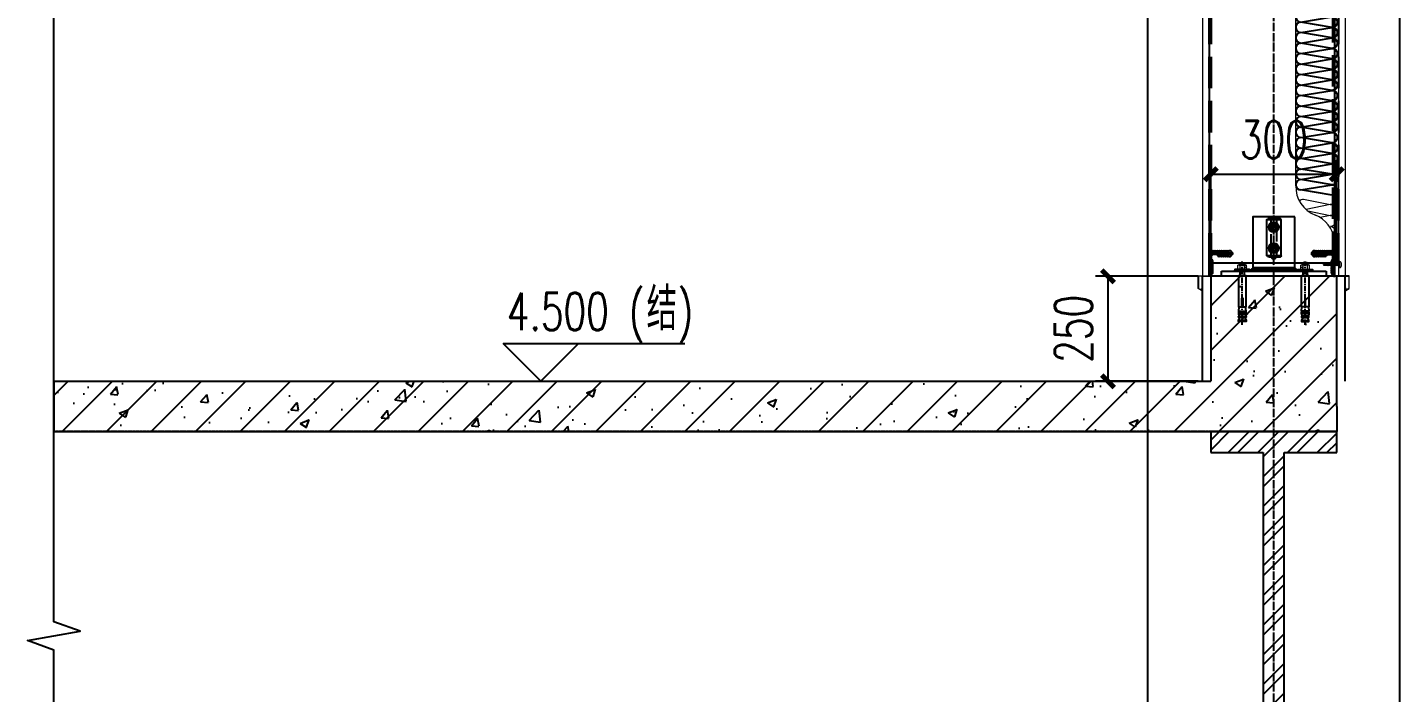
# Model space of a CAD drawing. Extents: x -1899985 to 1774885, y 556286 to 2175695.
# Drawn here: x -948432 to -945160, y 572016 to 573600 of the extents above; entities that cross this region are included whole.
import ezdxf
from ezdxf.enums import TextEntityAlignment as Align
from ezdxf.xclip import XClip

# ---------------------------------------------------------------- set-up
doc = ezdxf.new("R2010")
doc.units = 0
doc.header["$LTSCALE"] = 10
doc.header["$MEASUREMENT"] = 0
doc.header["$XCLIPFRAME"] = 0
for name, pattern in [('20剖面图$0$CENTER', [2, 1.25, -0.25, 0.25, -0.25]), ('20剖面图$0$DASH', [0.35, 0.25, -0.1]), ('20剖面图$0$DOTE', [2.42, 2, -0.2, 0.02, -0.2]), ('20剖面图$0$ZN-DASH', [0.35, 0.25, -0.1])]:
    doc.linetypes.add(name, pattern=pattern)
doc.layers.get('Defpoints').update_dxf_attribs({"color": 210})
for name, color, linetype in [('20剖面图$0$!ZN1-填充-8', 8, 'Continuous'), ('20剖面图$0$!ZN3-玻璃幕墙-4', 4, 'Continuous'), ('20剖面图$0$!ZN4-焊缝-8', 8, 'Continuous'), ('20剖面图$0$!ZN4-辅助材料-1', 1, 'Continuous'), ('20剖面图$0$!ZN4-配件-11', 11, 'Continuous'), ('20剖面图$0$!ZN5-钢材投影-40', 40, 'Continuous'), ('20剖面图$0$!ZN5-钢材断面-2', 2, 'Continuous'), ('20剖面图$0$!ZN6-虚线-8', 8, '20剖面图$0$ZN-DASH'), ('20剖面图$0$0-钢材投影', 40, 'Continuous'), ('20剖面图$0$11紧固件', 11, 'Continuous'), ('20剖面图$0$11配件', 11, 'Continuous'), ('20剖面图$0$20剖面图$0$AS-COLN', 6, 'Continuous'), ('20剖面图$0$40钢材投影', 40, 'Continuous'), ('20剖面图$0$A-AXIS-DOTE', 14, '20剖面图$0$DOTE'), ('20剖面图$0$A-AXIS-DP', 126, 'Continuous'), ('20剖面图$0$A-LIN-V', 9, 'Continuous'), ('20剖面图$0$A-SFCE', 30, 'Continuous'), ('20剖面图$0$AS-COLN', 6, 'Continuous'), ('20剖面图$0$COLUMN', 9, 'Continuous'), ('20剖面图$0$DIM_ELEV', 3, 'Continuous'), ('20剖面图$0$DIM_SYMB', 3, 'Continuous'), ('20剖面图$0$DOTE', 1, '20剖面图$0$CENTER'), ('20剖面图$0$Fill', 8, 'Continuous'), ('20剖面图$0$PUB_HATCH', 8, 'Continuous'), ('20剖面图$0$PUB_TEXT', 7, 'Continuous'), ('20剖面图$0$五金配件', 11, 'Continuous'), ('20剖面图$0$建-墙-填充', 8, 'Continuous'), ('20剖面图$0$建-柱-钢', 9, 'Continuous'), ('20剖面图$0$焊缝', 8, 'Continuous'), ('A-LIN-V', 9, 'Continuous')]:
    doc.layers.add(name, color=color, linetype=linetype)
for name, color, linetype, lineweight in [('20剖面图$0$0_CONCRETE-HACH', 8, 'Continuous', 9), ('20剖面图$0$0_FLASHING-PST', 6, 'Continuous', 15), ('20剖面图$0$0_SCREW RIVET', 4, 'Continuous', 15), ('20剖面图$0$welding', 1, 'Continuous', 18), ('20剖面图$0$彩钢板', 6, 'Continuous', 15)]:
    doc.layers.add(name, color=color, linetype=linetype, lineweight=lineweight)
doc.layers.add('20剖面图$0$0_INSULATION', color=252, linetype='Continuous', lineweight=9, transparency=0.2)
doc.styles.add('20剖面图$0$_TCH_DIM', font='SIMPLEX', dxfattribs={"bigfont": 'GBCBIG'})
doc.styles.add('20剖面图$0$_TCH_DIM_T3', font='SIMPLEX', dxfattribs={"width": 0.705882, "bigfont": 'GBCBIG'})
doc.styles.add('20剖面图$0$FS', font='simplex.shx', dxfattribs={"width": 0.7, "height": 5, "bigfont": 'TSSDCHN.SHX'})
doc.dimstyles.new('20剖面图$0$_TCH_ARCH&&30', dxfattribs={"dimtxt": 89.25, "dimasz": 30, "dimexe": 30, "dimexo": 30, "dimgap": 37.875, "dimtad": 1, "dimdec": 0, "dimzin": 0, "dimdsep": 46, "dimtxsty": '20剖面图$0$_TCH_DIM_T3', "dimblk": '20剖面图$0$_ArchTick', "dimcen": 0.09, "dimclrt": 7, "dimazin": 2, "dimtfac": 1, "dimtdec": 0, "dimtix": 1, "dimtmove": 2, "dimatfit": 3, "dimfxl": 1, "dimtolj": 1, "dimtzin": 0, "dimarcsym": 0})
pattern_1 = [(45, (0, 0), (-53.0330086, 53.0330086), []), (50, (0, 0), (215.178055, -18.82564), [22.5, -247.5]), (355, (0, 0), (-41.6254, 225.65764), [18, -198]), (100.4514, (17.93, -1.57), (173.552815, 206.831863), [19.122057, -210.342634]), (46.1842, (0, 60), (320.172315, -49.655704), [33.75, -371.25]), (96.6356, (26.68, 55.86), (280.39881, 292.23536), [28.68309, -315.5139]), (351.1842, (0, 60), (280.39858, 292.23558), [27, -297]), (21, (30, 45), (179.072116, -120.785667), [22.5, -247.5]), (326, (30, 45), (72.9946, 217.545014), [18, -198]), (71.4514, (44.92, 34.93), (252.06679, 96.75915), [19.122057, -210.342634]), (37.5, (0, 0), (3.6479566, 99.868156), [0, -195.6, 0, -201, 0, -198.75]), (7.5, (0, 0), (78.920861, 118.323514), [0, -114.6, 0, -191.1, 0, -75.75]), (327.5, (-66.9, 0), (160.146731, -6.7664615), [0, -75, 0, -234, 0, -310.5]), (317.5, (-96.9, 0), (174.95585, 30.031495), [0, -97.5, 0, -155.4, 0, -220.5])]

# ---------------------------------------------------------------- blocks, each defined once
blk = doc.blocks.new('20剖面图$0$G$CBF9D2CED')
at = {"layer": '20剖面图$0$建-墙-填充'}
h = blk.add_hatch(dxfattribs=at)
h.set_pattern_fill('金属', color=256, scale=20, style=0)
h.set_pattern_definition([(45, (0, 0), (-35.3553, 35.3553), []), (45, (23.57, 0), (-35.3553, 35.3553), [])])
h.paths.add_polyline_path([(-150, 0), (-150, -50), (-25, -50), (-25, -650), (-150, -650), (-150, -700), (150, -700), (150, -650), (25, -650), (25, -50), (150, -50), (150, 0)])
at = {"layer": '20剖面图$0$建-柱-钢'}
for p, q in [((-150, 0), (-150, -50)), ((150, 0), (-150, 0)), ((150, -50), (150, 0)), ((-150, -50), (-25, -50)), ((-25, -50), (-25, -650)), ((25, -650), (25, -50)), ((25, -50), (150, -50)), ((-25, -650), (-150, -650)), ((-150, -650), (-150, -700)), ((150, -650), (25, -650)), ((150, -700), (150, -650)), ((-150, -700), (150, -700))]:
    blk.add_line(p, q, dxfattribs=at)
blk = doc.blocks.new('20剖面图$0$G$C845E5159')
at = {"layer": '20剖面图$0$COLUMN'}
blk.add_lwpolyline([(300, 700), (300, -11000), (-300, -11000), (-300, 700), (300, 700)], dxfattribs=at)
blk = doc.blocks.new('20剖面图$0$2342432')
at = {"layer": '20剖面图$0$0_INSULATION'}
for p, q in [((-1752476.2, 571392.5), (-1752487.1, 571390.2)), ((-1752483.5, 571394), (-1752476.2, 571392.5)), ((-1752476.2, 571366.3), (-1752539.3, 571353.2)), ((-1752539.3, 571353.2), (-1752476.2, 571340.1)), ((-1752512.6, 571373.8), (-1752476.2, 571366.3)), ((-1752476.2, 571340.1), (-1752539.3, 571326.9)), ((-1752557.8, 570885.5), (-1752557.8, 571304.5)), ((-1752557.8, 571298.9), (-1752557.8, 570885.5)), ((-1752557.8, 570473.3), (-1752557.8, 570885.5)), ((-1752539.4, 570441.6), (-1752476.3, 570428.5)), ((-1752476.3, 570428.5), (-1752533.3, 570416.7)), ((-1752529.1, 570413.2), (-1752476.3, 570402.3)), ((-1752476.3, 570402.3), (-1752499.8, 570397.4))]:
    blk.add_line(p, q, dxfattribs=at)
for centre, radius, start, end in [((-1752539.4, 571444.7), 75.8, 292.1666, 346.2521), ((-1752485.9, 571307), 72, 110.2875, 181.9554), ((-1752485.9, 570470.8), 72, 178.0446, 249.7125), ((-1752541, 570332.4), 77, 9.828, 66.9693)]:
    blk.add_arc(centre, radius, start, end, dxfattribs=at)
at = {"layer": '20剖面图$0$0_INSULATION', "extrusion": (0, 0, -1)}
for centre, major_axis, ratio, start_param, end_param in [((-1752475.5, 571405.9), (-8.4, -10.7), 0.960759, 4.08278, 5.653576), ((-1752476.2, 571379.4), (0, 13.1), 0.988253, 0, 1.570796), ((-1752476.2, 571379.4), (0, 13.1), 0.988253, 1.570796, 3.141593), ((-1752539.3, 571340.1), (0, 13.1), 0.988253, 6.139662, 6.283185), ((-1752539.3, 571366.3), (0, 13.1), 0.988253, 3.141593, 3.269368), ((-1752476.2, 571353.2), (0, 13.1), 0.988253, 0, 1.570796), ((-1752476.2, 571353.2), (0, 13.1), 0.988253, 1.570796, 3.141593), ((-1752539.3, 571340.1), (0, 13.1), 0.988253, 3.141593, 4.407145), ((-1752476.2, 571327), (0, 13.1), 0.988253, 0, 1.570796), ((-1752476.3, 570441.6), (0, 13.1), 0.988253, 1.570796, 3.141593), ((-1752476.3, 570415.4), (0, 13.1), 0.988253, 0, 1.570796), ((-1752476.3, 570415.4), (0, 13.1), 0.988253, 1.570796, 3.141593), ((-1752475.5, 570388.9), (-8.4, 10.6), 0.960747, 0.629655, 2.200451), ((-1752475.3, 570389.2), (0, 13.1), 0.988253, 1.570796, 3.141593), ((-1752475.3, 570363), (0, 13.1), 0.988253, 0, 1.570796), ((-1752475.3, 570363), (0, 13.1), 0.988253, 1.570796, 2.416555)]:
    blk.add_ellipse(centre, major_axis=major_axis, ratio=ratio, start_param=start_param, end_param=end_param, dxfattribs=at)
at = {"layer": '20剖面图$0$Fill'}
for points in [[(-1752459.1, 570885.5, 0.385563), (-1752471.5, 570896.7), (-1752545.5, 570884, -1), (-1752545.5, 570909), (-1752471.5, 570896.7, 1), (-1752471.5, 570921.7), (-1752545.5, 570909, -1), (-1752545.5, 570934), (-1752471.5, 570921.7, 1), (-1752471.5, 570946.7), (-1752545.5, 570934, -1), (-1752545.5, 570959), (-1752471.5, 570946.7, 1), (-1752471.5, 570971.7), (-1752545.5, 570959, -1), (-1752545.5, 570984), (-1752471.5, 570971.7, 1), (-1752471.5, 570996.7), (-1752545.5, 570984, -1), (-1752545.5, 571009), (-1752471.5, 570996.7, 1), (-1752471.5, 571021.7), (-1752545.5, 571009, -1), (-1752545.5, 571034), (-1752471.5, 571021.7, 1), (-1752471.5, 571046.7), (-1752545.5, 571034, -1), (-1752545.5, 571059), (-1752471.5, 571046.7, 1), (-1752471.5, 571071.7), (-1752545.5, 571059, -1), (-1752545.5, 571084), (-1752471.5, 571071.7, 1), (-1752471.5, 571096.7), (-1752545.5, 571084, -1), (-1752545.5, 571109), (-1752471.5, 571096.7, 1), (-1752471.5, 571121.7), (-1752545.5, 571109, -1), (-1752545.5, 571134), (-1752471.5, 571121.7, 1), (-1752471.5, 571146.7), (-1752545.5, 571134, -1), (-1752545.5, 571159), (-1752471.5, 571146.7, 1), (-1752471.5, 571171.7), (-1752545.5, 571159, -1), (-1752545.5, 571184), (-1752471.5, 571171.7, 1), (-1752471.5, 571196.7), (-1752545.5, 571184, -1), (-1752545.5, 571209), (-1752471.5, 571196.7, 1), (-1752471.5, 571221.7), (-1752545.5, 571209, -1), (-1752545.5, 571234), (-1752471.5, 571221.7, 1), (-1752471.5, 571246.7), (-1752545.5, 571234, -1), (-1752545.5, 571259), (-1752471.5, 571246.7, 1), (-1752471.5, 571271.7), (-1752545.5, 571259, -1), (-1752545.5, 571284), (-1752471.5, 571271.7, 1), (-1752471.5, 571296.7), (-1752545.5, 571284, -1), (-1752545.5, 571309), (-1752471.5, 571296.7, 1), (-1752471.5, 571321.7), (-1752545.5, 571309)], [(-1752459.3, 570885.5, -0.355547), (-1752471.5, 570875.5), (-1752545.5, 570888.2, 1), (-1752545.5, 570863.2), (-1752471.5, 570875.5, -1), (-1752471.5, 570850.5), (-1752545.5, 570863.2, 1), (-1752545.5, 570838.2), (-1752471.5, 570850.5, -1), (-1752471.5, 570825.5), (-1752545.5, 570838.2, 1), (-1752545.5, 570813.2), (-1752471.5, 570825.5, -1), (-1752471.5, 570800.5), (-1752545.5, 570813.2, 1), (-1752545.5, 570788.2), (-1752471.5, 570800.5, -1), (-1752471.5, 570775.5), (-1752545.5, 570788.2, 1), (-1752545.5, 570763.2), (-1752471.5, 570775.5, -1), (-1752471.5, 570750.5), (-1752545.5, 570763.2, 1), (-1752545.5, 570738.2), (-1752471.5, 570750.5, -1), (-1752471.5, 570725.5), (-1752545.5, 570738.2, 1), (-1752545.5, 570713.2), (-1752471.5, 570725.5, -1), (-1752471.5, 570700.5), (-1752545.5, 570713.2, 1), (-1752545.5, 570688.2), (-1752471.5, 570700.5, -1), (-1752471.5, 570675.5), (-1752545.5, 570688.2, 1), (-1752545.5, 570663.2), (-1752471.5, 570675.5, -1), (-1752471.5, 570650.5), (-1752545.5, 570663.2, 1), (-1752545.5, 570638.2), (-1752471.5, 570650.5, -1), (-1752471.5, 570625.5), (-1752545.5, 570638.2, 1), (-1752545.5, 570613.2), (-1752471.5, 570625.5, -1), (-1752471.5, 570600.5), (-1752545.5, 570613.2, 1), (-1752545.5, 570588.2), (-1752471.5, 570600.5, -1), (-1752471.5, 570575.5), (-1752545.5, 570588.2, 1), (-1752545.5, 570563.2), (-1752471.5, 570575.5, -1), (-1752471.5, 570550.5), (-1752545.5, 570563.2, 1), (-1752545.5, 570538.2), (-1752471.5, 570550.5, -1), (-1752471.5, 570525.5), (-1752545.5, 570538.2, 1), (-1752545.5, 570513.2), (-1752471.5, 570525.5, -1), (-1752471.5, 570500.5), (-1752545.5, 570513.2, 1), (-1752545.5, 570488.2), (-1752471.5, 570500.5, -1), (-1752471.5, 570475.5), (-1752545.5, 570488.2, 1), (-1752545.5, 570463.2), (-1752471.5, 570475.5, -1), (-1752471.5, 570450.5), (-1752545.5, 570463.2)]]:
    blk.add_lwpolyline(points, format="xyb", dxfattribs=at)
blk = doc.blocks.new('20剖面图$0$ZN-角钢56X56X4')
at = {"layer": '20剖面图$0$!ZN1-填充-8'}
h = blk.add_hatch(dxfattribs=at)
h.set_pattern_fill('ANSI32', color=256, scale=0.5, style=0)
h.set_pattern_definition([(45, (0, 0), (-3.3676, 3.3676), []), (45, (2.245, 0), (-3.3676, 3.3676), [])])
edge = h.paths.add_edge_path()
edge.add_line((0, 0), (0, 56))
edge.add_line((0, 56), (2.7, 56))
edge.add_arc((2.7, 54.7), 1.33, 360, 450, ccw=False)
edge.add_line((4, 54.7), (4, 10))
edge.add_arc((10, 10), 6, 180, 270)
edge.add_line((10, 4), (54.7, 4))
edge.add_arc((54.7, 2.7), 1.33, 360, 450, ccw=False)
edge.add_line((56, 2.7), (56, 0))
edge.add_line((56, 0), (0, 0))
at = {"layer": '20剖面图$0$!ZN5-钢材断面-2'}
blk.add_lwpolyline([(0, 0), (0, 56), (2.7, 56, -0.414214), (4, 54.7), (4, 10, 0.414214), (10, 4), (54.7, 4, -0.414214), (56, 2.7), (56, 0), (0, 0)], format="xyb", dxfattribs=at)
blk = doc.blocks.new('20剖面图$0$20180403.16475379')
at = {"layer": '20剖面图$0$!ZN1-填充-8', "ltscale": 2}
blk.add_hatch(color=8, dxfattribs=at).paths.add_polyline_path([(0, -6), (0, 0), (6, 0, -0.414214)])
blk.add_lwpolyline([(0, 0), (0, -6, 0.414214), (6, 0)], format="xyb", dxfattribs=at)
blk = doc.blocks.new('*U89')
at = {"color": 0, "linetype": '20剖面图$0$CENTER', "ltscale": 3}
for p, q in [((-14.3, 0), (14.3, 0)), ((0, 14.3), (0, -14.3))]:
    blk.add_line(p, q, dxfattribs=at)
at = {"linetype": 'ByBlock', "ltscale": 10}
blk.add_lwpolyline([(9, 5.2), (0, 10.4), (-9, 5.2), (-9, -5.2), (0, -10.4), (9, -5.2)], close=True, dxfattribs=at)
for radius in [12, 9, 6]:
    blk.add_circle((0, 0), radius, dxfattribs=at)
blk.add_arc((0, 0), 5.19, 180, 90, dxfattribs=at)
blk = doc.blocks.new('20剖面图$0$_ArchTick')
at = {"color": 0, "linetype": 'ByBlock', "const_width": 0.4}
blk.add_lwpolyline([(-0.5, -0.5), (0.5, 0.5)], dxfattribs=at)
blk = doc.blocks.new('*D478')
at = {"layer": '20剖面图$0$A-AXIS-DP', "color": 0, "lineweight": -2, "transparency": 16777216}
for p, q in [((-945610.2, 573037.5), (-945610.2, 573280.7)), ((-945310.2, 573037.5), (-945310.2, 573280.7)), ((-945610.2, 573250.7), (-945310.2, 573250.7))]:
    blk.add_line(p, q, dxfattribs=at)
at = {"layer": 'Defpoints', "color": 0, "transparency": 16777216}
for p in [(-945310.2, 573250.7), (-945610.2, 573007.5), (-945310.2, 573007.5)]:
    blk.add_point(p, dxfattribs=at)
at = {"layer": '20剖面图$0$A-AXIS-DP', "color": 0, "lineweight": -2, "transparency": 16777216, "xscale": 30, "yscale": 30, "zscale": 30, "rotation": 180}
blk.add_blockref('20剖面图$0$_ArchTick', (-945610.2, 573250.7), dxfattribs=at)
at = {"layer": '20剖面图$0$A-AXIS-DP', "color": 0, "lineweight": -2, "transparency": 16777216, "xscale": 30, "yscale": 30, "zscale": 30}
blk.add_blockref('20剖面图$0$_ArchTick', (-945310.2, 573250.7), dxfattribs=at)
at = {"layer": '20剖面图$0$A-AXIS-DP', "color": 7, "transparency": 16777216, "insert": (-945460.2, 573333.2), "char_height": 89.25, "attachment_point": 5, "style": '20剖面图$0$_TCH_DIM_T3'}
blk.add_mtext('\\A1;300', dxfattribs=at)
blk = doc.blocks.new('*D479')
at = {"layer": '20剖面图$0$A-AXIS-DP', "color": 0, "lineweight": -2, "transparency": 16777216}
for p, q in [((-945640.2, 573007.5), (-945885.4, 573007.5)), ((-945855.4, 572757.5), (-945855.4, 573007.5)), ((-945640.2, 572757.5), (-945885.4, 572757.5))]:
    blk.add_line(p, q, dxfattribs=at)
at = {"layer": 'Defpoints', "color": 0, "transparency": 16777216}
for p in [(-945855.4, 573007.5), (-945610.2, 573007.5), (-945610.2, 572757.5)]:
    blk.add_point(p, dxfattribs=at)
at = {"layer": '20剖面图$0$A-AXIS-DP', "color": 0, "lineweight": -2, "transparency": 16777216, "xscale": 30, "yscale": 30, "zscale": 30}
for p, rotation in [((-945855.4, 573007.5), 90), ((-945855.4, 572757.5), 270)]:
    blk.add_blockref('20剖面图$0$_ArchTick', p, dxfattribs=dict(at, rotation=rotation))
at = {"layer": '20剖面图$0$A-AXIS-DP', "color": 7, "transparency": 16777216, "insert": (-945937.9, 572882.5), "char_height": 89.25, "attachment_point": 5, "rotation": 90, "style": '20剖面图$0$_TCH_DIM_T3'}
blk.add_mtext('\\A1;250', dxfattribs=at)
blk = doc.blocks.new('20剖面图')
at = {"layer": '20剖面图$0$PUB_HATCH'}
h = blk.add_hatch(dxfattribs=at)
h.set_pattern_fill('钢筋混凝土', color=256, scale=30, style=0)
h.set_pattern_definition(pattern_1)
h.paths.add_polyline_path([(-945310.2, 572697.5), (-945610.2, 572697.5), (-945610.2, 572757.5), (-948369, 572757.5), (-948369, 572637.5), (-945310.2, 572637.5)])
at = {"layer": '20剖面图$0$!ZN4-焊缝-8', "color": 8, "ltscale": 20}
for centre, start, end in [((-945610.2, 573042.3), 270, 90), ((-945604.6, 573063.5), 60, 180), ((-945599.6, 573063.5), 60, 180), ((-945599.6, 573063.5), 120, 180), ((-945594.6, 573063.5), 60, 180), ((-945594.6, 573063.5), 120, 180), ((-945590.2, 573059.5), 180, 300), ((-945589.6, 573063.5), 60, 180), ((-945589.6, 573063.5), 120, 180), ((-945585.2, 573059.5), 180, 300), ((-945585.2, 573059.5), 180, 240), ((-945584.6, 573063.5), 60, 180), ((-945584.6, 573063.5), 120, 180), ((-945580.2, 573059.5), 180, 300), ((-945580.2, 573059.5), 180, 240), ((-945579.6, 573063.5), 60, 180), ((-945579.6, 573063.5), 120, 180), ((-945575.2, 573059.5), 180, 300), ((-945575.2, 573059.5), 180, 240), ((-945574.6, 573063.5), 60, 180), ((-945574.6, 573063.5), 120, 180), ((-945570.2, 573059.5), 180, 300), ((-945570.2, 573059.5), 180, 240), ((-945569.6, 573063.5), 60, 180), ((-945569.6, 573063.5), 120, 180), ((-945565.2, 573059.5), 180, 0), ((-945565.2, 573059.5), 180, 240), ((-945564.6, 573063.5), 0, 180), ((-945564.6, 573063.5), 120, 180), ((-945363.9, 573063.5), 0, 180), ((-945363.3, 573059.5), 180, 0), ((-945358.9, 573063.5), 0, 120), ((-945363.9, 573063.5), 0, 60), ((-945363.3, 573059.5), 300, 0), ((-945358.3, 573059.5), 240, 0), ((-945353.9, 573063.5), 0, 120), ((-945358.9, 573063.5), 0, 60), ((-945358.3, 573059.5), 300, 0), ((-945353.3, 573059.5), 240, 0), ((-945348.9, 573063.5), 0, 120), ((-945353.9, 573063.5), 0, 60), ((-945353.3, 573059.5), 300, 0), ((-945348.3, 573059.5), 240, 0), ((-945343.9, 573063.5), 0, 120), ((-945348.9, 573063.5), 0, 60), ((-945348.3, 573059.5), 300, 0), ((-945343.3, 573059.5), 240, 0), ((-945338.9, 573063.5), 0, 120), ((-945343.9, 573063.5), 0, 60), ((-945343.3, 573059.5), 300, 0), ((-945338.3, 573059.5), 240, 0), ((-945333.9, 573063.5), 0, 120), ((-945338.9, 573063.5), 0, 60), ((-945328.9, 573063.5), 0, 120), ((-945333.9, 573063.5), 0, 60), ((-945323.9, 573063.5), 0, 120), ((-945328.9, 573063.5), 0, 60), ((-945318.2, 573042.3), 90, 270), ((-945610.2, 573042.3), 270, 330), ((-945610.2, 573037.3), 270, 30), ((-945610.2, 573037.3), 270, 330), ((-945610.2, 573032.3), 270, 30), ((-945610.2, 573032.3), 270, 330), ((-945610.2, 573027.3), 270, 30), ((-945610.2, 573027.3), 270, 330), ((-945610.2, 573022.3), 270, 30), ((-945610.2, 573022.3), 270, 330), ((-945610.2, 573017.3), 270, 30), ((-945318.2, 573037.3), 150, 270), ((-945318.2, 573032.3), 150, 270), ((-945318.2, 573027.3), 150, 270), ((-945318.2, 573022.3), 150, 270), ((-945318.2, 573017.3), 150, 270), ((-945318.2, 573042.3), 210, 270), ((-945318.2, 573037.3), 210, 270), ((-945318.2, 573032.3), 210, 270), ((-945318.2, 573027.3), 210, 270), ((-945318.2, 573022.3), 210, 270)]:
    blk.add_arc(centre, 5, start, end, dxfattribs=at)
at = {"layer": '20剖面图$0$!ZN4-辅助材料-1'}
for points in [[(-945442.7, 573142, 0.57735), (-945448.7, 573145.4, -0.267949), (-945446.7, 573142, 0.57735), (-945452.7, 573145.4, -0.267949), (-945450.7, 573142, 0.57735), (-945456.7, 573145.4, -0.267949), (-945454.7, 573142, 0.57735), (-945460.7, 573145.4, -0.267949), (-945458.7, 573142, 0.57735), (-945464.7, 573145.4, -0.267949), (-945462.7, 573142, 0.57735), (-945468.7, 573145.4, -0.267949), (-945466.7, 573142, 1), (-945474.7, 573142, 1)], [(-945442.7, 573057, -0.57735), (-945448.7, 573053.5, 0.267949), (-945446.7, 573057, -0.57735), (-945452.7, 573053.5, 0.267949), (-945450.7, 573057, -0.57735), (-945456.7, 573053.5, 0.267949), (-945454.7, 573057, -0.57735), (-945460.7, 573053.5, 0.267949), (-945458.7, 573057, -0.57735), (-945464.7, 573053.5, 0.267949), (-945462.7, 573057, -0.57735), (-945468.7, 573053.5, 0.267949), (-945466.7, 573057, -1), (-945474.7, 573057, -1)]]:
    blk.add_lwpolyline(points, format="xyb", dxfattribs=at)
at = {"layer": '20剖面图$0$!ZN5-钢材投影-40'}
for p, q in [((-945614.2, 573635.5), (-945614.2, 573039.5)), ((-945314.2, 573039.5), (-945314.2, 573635.5)), ((-945614.2, 573039.5), (-945314.2, 573039.5))]:
    blk.add_line(p, q, dxfattribs=at)
at = {"layer": '20剖面图$0$!ZN5-钢材投影-40', "ltscale": 50}
blk.add_line((-945410.2, 573027.5), (-945510.2, 573027.5), dxfattribs=at)
at = {"layer": '20剖面图$0$!ZN5-钢材投影-40'}
for points in [[(-945410.2, 573149.5), (-945510.2, 573149.5), (-945510.2, 573019.5), (-945410.2, 573019.5)], [(-945442.7, 573142), (-945477.7, 573142), (-945477.7, 573057), (-945442.7, 573057), (-945442.7, 573142)]]:
    blk.add_lwpolyline(points, close=True, dxfattribs=at)
at = {"layer": '20剖面图$0$!ZN6-虚线-8', "ltscale": 30}
for p, q in [((-945614.8, 573635.5), (-945614.8, 573007.5)), ((-945609.2, 573635.5), (-945609.2, 573039.5)), ((-945319.2, 573039.5), (-945319.2, 573635.5)), ((-945305.6, 573635.5), (-945305.6, 573008.4))]:
    blk.add_line(p, q, dxfattribs=at)
at = {"layer": '20剖面图$0$!ZN6-虚线-8', "linetype": '20剖面图$0$ZN-DASH', "ltscale": 20}
for p, q in [((-945466.7, 573140.7), (-945466.7, 573143.7)), ((-945453.7, 573143.7), (-945453.7, 573140.7)), ((-945466.7, 573057.7), (-945466.7, 573140.7)), ((-945453.7, 573140.7), (-945453.7, 573057.7)), ((-945466.7, 573055.7), (-945466.7, 573057.7)), ((-945453.7, 573057.7), (-945453.7, 573055.7))]:
    blk.add_line(p, q, dxfattribs=at)
for centre, start, end in [((-945460.2, 573143.7), 0, 180), ((-945460.2, 573055.7), 180, 0)]:
    blk.add_arc(centre, 6.5, start, end, dxfattribs=at)
at = {"layer": '20剖面图$0$0-钢材投影', "ltscale": 10}
for p, q in [((-945585.2, 573007.5), (-945585.2, 573019.5)), ((-945335.2, 573019.5), (-945335.2, 573007.5))]:
    blk.add_line(p, q, dxfattribs=at)
at = {"layer": '20剖面图$0$0_CONCRETE-HACH'}
blk.add_line((-945630.2, 573007.5, 0), (-945610.2, 573007.5, 0), dxfattribs=at)
at = {"layer": '20剖面图$0$0_FLASHING-PST'}
for p, q in [((-945614.8, 573008.4), (-945614.8, 573054.3)), ((-945614.8, 573054.3), (-945614.2, 573054.3)), ((-945614.2, 573054.3), (-945614.2, 573007.8)), ((-945313.6, 573054.3), (-945314.2, 573054.3)), ((-945314.2, 573054.3), (-945314.2, 573007.8)), ((-945313.6, 573008.4), (-945313.6, 573054.3)), ((-945640.2, 572978.4), (-945640.2, 573008.4)), ((-945640.2, 573008.4), (-945614.8, 573008.4)), ((-945632.2, 572973.8), (-945640.2, 572978.4)), ((-945614.2, 573007.8), (-945639.6, 573007.8)), ((-945639.6, 573007.8), (-945639.6, 572978.7)), ((-945639.6, 572978.7), (-945632.8, 572974.8)), ((-945632.8, 572974.8), (-945632.8, 572978.4)), ((-945632.8, 572978.4), (-945632.2, 572978.4)), ((-945632.2, 572978.4), (-945632.2, 572973.8)), ((-945314.2, 573007.8), (-945280.8, 573007.8)), ((-945280.2, 573008.4), (-945313.6, 573008.4)), ((-945288.2, 572978.4), (-945288.2, 572973.8)), ((-945288.2, 572973.8), (-945280.2, 572978.4)), ((-945287.6, 572978.4), (-945288.2, 572978.4)), ((-945280.8, 572978.7), (-945287.6, 572974.8)), ((-945287.6, 572974.8), (-945287.6, 572978.4)), ((-945280.8, 573007.8), (-945280.8, 572978.7)), ((-945280.2, 572978.4), (-945280.2, 573008.4))]:
    blk.add_line(p, q, dxfattribs=at)
at = {"layer": '20剖面图$0$0_INSULATION', "extrusion": (0, 0, -1)}
for centre, start_param, end_param in [((-945389.2, 573178.5), 5.406397, 6.283185), ((-945389.2, 572890.1), 6.139662, 6.283185), ((-945389.2, 572916.3), 3.141593, 3.269368)]:
    blk.add_ellipse(centre, major_axis=(0, 13.1), ratio=0.988253, start_param=start_param, end_param=end_param, dxfattribs=at)
at = {"layer": '20剖面图$0$0_SCREW RIVET'}
for p, q in [((-945341.6, 573035.5), (-945339.8, 573037.7)), ((-945339.8, 573033.2), (-945341.6, 573035.5)), ((-945334.4, 573037.7), (-945339.8, 573037.7)), ((-945334.8, 573033.2), (-945339.8, 573033.2)), ((-945332.6, 573033.2), (-945334.3, 573033.2)), ((-945332.2, 573037.7), (-945333.9, 573037.7)), ((-945330.4, 573033.2), (-945332.1, 573033.2)), ((-945330, 573037.7), (-945331.7, 573037.7)), ((-945328.2, 573033.2), (-945329.9, 573033.2)), ((-945327.8, 573037.7), (-945329.5, 573037.7)), ((-945326, 573033.2), (-945327.7, 573033.2)), ((-945325.6, 573037.7), (-945327.3, 573037.7)), ((-945323.8, 573033.2), (-945325.5, 573033.2)), ((-945323.4, 573037.7), (-945325.1, 573037.7)), ((-945321.6, 573033.2), (-945323.3, 573033.2)), ((-945321.2, 573037.7), (-945322.9, 573037.7)), ((-945319.4, 573033.2), (-945321.1, 573033.2)), ((-945319, 573037.7), (-945320.7, 573037.7)), ((-945317.2, 573033.2), (-945318.9, 573033.2)), ((-945316.8, 573037.7), (-945318.5, 573037.7)), ((-945315, 573033.2), (-945316.7, 573033.2)), ((-945314.6, 573037.7), (-945316.3, 573037.7)), ((-945312.8, 573033.2), (-945314.5, 573033.2)), ((-945312.4, 573037.7), (-945314.1, 573037.7)), ((-945310.5, 573033.2), (-945312.3, 573033.2)), ((-945310.2, 573037.7), (-945311.9, 573037.7)), ((-945308.3, 573033.2), (-945310, 573033.2)), ((-945307.9, 573037.7), (-945309.6, 573037.7)), ((-945305.6, 573033.2), (-945307.8, 573033.2)), ((-945305.6, 573037.7), (-945307.4, 573037.7))]:
    blk.add_line(p, q, dxfattribs=at)
for points in [[(-945341.6, 573035.5), (-945333, 573036.8), (-945334.5, 573037.4), (-945334.5, 573037.4), (-945335, 573037.7)], [(-945334, 573036.6), (-945334.3, 573033.2), (-945334.6, 573032.7), (-945334.8, 573033.2), (-945334.5, 573036.6)], [(-945334, 573037.2), (-945333.9, 573037.7), (-945334.1, 573038.2), (-945334.4, 573037.7), (-945334.5, 573037.4)]]:
    blk.add_lwpolyline(points, dxfattribs=at)
for points in [[(-945332.6, 573033.2), (-945332.2, 573037.7), (-945331.9, 573038.2), (-945331.7, 573037.7), (-945332.1, 573033.2), (-945332.4, 573032.7)], [(-945330.4, 573033.2), (-945330, 573037.7), (-945329.7, 573038.2), (-945329.5, 573037.7), (-945329.9, 573033.2), (-945330.2, 573032.7)], [(-945328.2, 573033.2), (-945327.8, 573037.7), (-945327.5, 573038.2), (-945327.3, 573037.7), (-945327.7, 573033.2), (-945328, 573032.7)], [(-945326, 573033.2), (-945325.6, 573037.7), (-945325.3, 573038.2), (-945325.1, 573037.7), (-945325.5, 573033.2), (-945325.8, 573032.7)], [(-945323.8, 573033.2), (-945323.4, 573037.7), (-945323.1, 573038.2), (-945322.9, 573037.7), (-945323.3, 573033.2), (-945323.6, 573032.7)], [(-945321.6, 573033.2), (-945321.2, 573037.7), (-945320.9, 573038.2), (-945320.7, 573037.7), (-945321.1, 573033.2), (-945321.4, 573032.7)], [(-945319.4, 573033.2), (-945319, 573037.7), (-945318.7, 573038.2), (-945318.5, 573037.7), (-945318.9, 573033.2), (-945319.2, 573032.7)], [(-945317.2, 573033.2), (-945316.8, 573037.7), (-945316.5, 573038.2), (-945316.3, 573037.7), (-945316.7, 573033.2), (-945317, 573032.7)], [(-945315, 573033.2), (-945314.6, 573037.7), (-945314.3, 573038.2), (-945314.1, 573037.7), (-945314.5, 573033.2), (-945314.8, 573032.7)], [(-945312.8, 573033.2), (-945312.4, 573037.7), (-945312.1, 573038.2), (-945311.9, 573037.7), (-945312.3, 573033.2), (-945312.5, 573032.7)], [(-945310.5, 573033.2), (-945310.2, 573037.7), (-945309.9, 573038.2), (-945309.6, 573037.7), (-945310, 573033.2), (-945310.3, 573032.7)], [(-945308.3, 573033.2), (-945307.9, 573037.7), (-945307.6, 573038.2), (-945307.4, 573037.7), (-945307.8, 573033.2), (-945308.1, 573032.7)], [(-945303.6, 573031), (-945303.6, 573040), (-945305.6, 573040), (-945305.6, 573031)]]:
    blk.add_lwpolyline(points, close=True, dxfattribs=at)
blk.add_lwpolyline([(-945302.9, 573028.5, 0.414214), (-945298.9, 573032.5), (-945298.9, 573038.5, 0.414214), (-945302.9, 573042.5), (-945302.9, 573042.5), (-945303.6, 573042.5), (-945303.6, 573028.5), (-945302.9, 573028.5)], format="xyb", close=True, dxfattribs=at)
at = {"layer": '20剖面图$0$11配件'}
for points in [[(-945543.2, 572934.5), (-945544.2, 572924.5), (-945526.2, 572924.5), (-945527.2, 572934.5)], [(-945544.2, 572918.5), (-945526.2, 572918.5), (-945526.2, 572922.5), (-945544.2, 572922.5), (-945544.2, 572918.5), (-945543.2, 572912.5)], [(-945526.2, 572918.5), (-945527.2, 572912.5), (-945526.2, 572911.5), (-945526.2, 572910.5), (-945527.2, 572909.5), (-945543.2, 572909.5), (-945544.2, 572910.5), (-945544.2, 572911.5), (-945543.2, 572912.5), (-945527.2, 572912.5)], [(-945542.7, 572922.5), (-945542.7, 572924.5)], [(-945527.7, 572922.5), (-945527.7, 572924.5)], [(-945377.2, 572934.5), (-945376.2, 572924.5), (-945394.2, 572924.5), (-945393.2, 572934.5)], [(-945376.2, 572918.5), (-945394.2, 572918.5), (-945394.2, 572922.5), (-945376.2, 572922.5), (-945376.2, 572918.5), (-945377.2, 572912.5)], [(-945394.2, 572918.5), (-945393.2, 572912.5), (-945394.2, 572911.5), (-945394.2, 572910.5), (-945393.2, 572909.5), (-945377.2, 572909.5), (-945376.2, 572910.5), (-945376.2, 572911.5), (-945377.2, 572912.5), (-945393.2, 572912.5)], [(-945392.7, 572922.5), (-945392.7, 572924.5)], [(-945377.7, 572922.5), (-945377.7, 572924.5)], [(-945529.2, 572909.5), (-945526.2, 572902.5), (-945526.2, 572899.5), (-945544.2, 572899.5), (-945544.2, 572902.5), (-945541.2, 572909.5)], [(-945526.2, 572902.5), (-945544.2, 572902.5)], [(-945391.2, 572909.5), (-945394.2, 572902.5), (-945394.2, 572899.5), (-945376.2, 572899.5), (-945376.2, 572902.5), (-945379.2, 572909.5)], [(-945394.2, 572902.5), (-945376.2, 572902.5)]]:
    blk.add_lwpolyline(points, dxfattribs=at)
at = {"layer": '20剖面图$0$20剖面图$0$AS-COLN'}
blk.add_line((-945310.2, 573007.5), (-945610.2, 573007.5), dxfattribs=at)
at = {"layer": '20剖面图$0$A-AXIS-DOTE'}
blk.add_line((-945460.2, 565072.8), (-945460.2, 577768.7), dxfattribs=at)
at = {"layer": '20剖面图$0$A-LIN-V'}
for p, q in [((-945630.2, 572757.5), (-945630.2, 573008.4)), ((-945290.2, 572757.5), (-945290.2, 573008.4))]:
    blk.add_line(p, q, dxfattribs=at)
at = {"layer": '20剖面图$0$A-SFCE', "linetype": '20剖面图$0$DASH'}
blk.add_line((-945610.2, 572637.5), (-948369, 572637.5), dxfattribs=at)
at = {"layer": '20剖面图$0$AS-COLN'}
for p, q in [((-945610.2, 573007.5), (-945610.2, 572757.5)), ((-945310.2, 572697.5), (-945310.2, 573007.5)), ((-948369, 572757.5), (-945610.2, 572757.5)), ((-948369, 572757.5), (-948369, 572637.5)), ((-945310.2, 572697.5), (-945310.2, 572637.5)), ((-948369, 572637.5), (-945310.2, 572637.5))]:
    blk.add_line(p, q, dxfattribs=at)
at = {"layer": '20剖面图$0$DIM_ELEV'}
for p, q in [((-947207.9, 572757.5), (-947297.9, 572847.5)), ((-947297.9, 572847.5), (-946864.5, 572847.5)), ((-947207.9, 572757.5), (-947117.9, 572847.5)), ((-947417.9, 572757.5), (-947117.9, 572757.5))]:
    blk.add_line(p, q, dxfattribs=at)
at = {"layer": '20剖面图$0$DIM_SYMB'}
blk.add_lwpolyline([(-948369, 566363.1), (-948369, 572116.7), (-948432, 572139.7), (-948306, 572161.9), (-948369, 572184.2), (-948369, 577937.9)], dxfattribs=at)
at = {"layer": '20剖面图$0$彩钢板'}
for p, q in [((-945630.2, 573635.5), (-945630.2, 573007.5)), ((-945614.2, 573635.5), (-945614.2, 573007.5)), ((-945306.2, 573635.5), (-945306.2, 573008.4)), ((-945290.2, 573635.5), (-945290.2, 573008.4))]:
    blk.add_line(p, q, dxfattribs=at)
at = {"layer": '20剖面图$0$焊缝', "ltscale": 500}
for points in [[(-945474.2, 573019.5, 0.57735), (-945480.2, 573022.9, -0.267949), (-945478.2, 573019.5, 0.57735), (-945484.2, 573022.9, -0.267949), (-945482.2, 573019.5, 0.57735), (-945488.2, 573022.9, -0.267949), (-945486.2, 573019.5, 0.57735), (-945492.2, 573022.9, -0.267949), (-945490.2, 573019.5, 0.57735), (-945496.2, 573022.9, -0.267949), (-945494.2, 573019.5, 0.57735), (-945500.2, 573022.9, -0.267949), (-945498.2, 573019.5, 0.57735), (-945504.2, 573022.9, -0.267949), (-945502.2, 573019.5, 0.57735), (-945508.2, 573022.9, -0.267949), (-945506.2, 573019.5, 0.57735), (-945512.2, 573022.9, -0.267949), (-945510.2, 573019.5)], [(-945410.2, 573019.5, 0.57735), (-945416.2, 573022.9, -0.267949), (-945414.2, 573019.5, 0.57735), (-945420.2, 573022.9, -0.267949), (-945418.2, 573019.5, 0.57735), (-945424.2, 573022.9, -0.267949), (-945422.2, 573019.5, 0.57735), (-945428.2, 573022.9, -0.267949), (-945426.2, 573019.5, 0.57735), (-945432.2, 573022.9, -0.267949), (-945430.2, 573019.5, 0.57735), (-945436.2, 573022.9, -0.267949), (-945434.2, 573019.5, 0.57735), (-945440.2, 573022.9, -0.267949), (-945438.2, 573019.5, 0.57735), (-945444.2, 573022.9, -0.267949), (-945442.2, 573019.5, 0.57735), (-945448.2, 573022.9, -0.267949), (-945446.2, 573019.5, 0.57735), (-945452.2, 573022.9, -0.267949), (-945450.2, 573019.5, 0.57735), (-945456.2, 573022.9, -0.267949), (-945454.2, 573019.5, 0.57735), (-945460.2, 573022.9, -0.267949), (-945458.2, 573019.5, 0.57735), (-945464.2, 573022.9, -0.267949), (-945462.2, 573019.5, 0.57735), (-945468.2, 573022.9, -0.267949), (-945466.2, 573019.5, 0.57735), (-945472.2, 573022.9, -0.267949), (-945470.2, 573019.5, 0.57735), (-945476.2, 573022.9, 0.57735)]]:
    blk.add_lwpolyline(points, format="xyb", dxfattribs=at)
at = {"layer": '20剖面图$0$!ZN3-玻璃幕墙-4', "ltscale": 50, "xscale": -1, "rotation": 270}
blk.add_blockref('20剖面图$0$20180403.16475379', (-945510.2, 573019.5), dxfattribs=at)
at = {"layer": '20剖面图$0$!ZN3-玻璃幕墙-4', "ltscale": 50, "rotation": 90}
blk.add_blockref('20剖面图$0$20180403.16475379', (-945410.2, 573019.5), dxfattribs=at)
at = {"layer": '20剖面图$0$!ZN4-配件-11', "color": 1, "ltscale": 50, "rotation": 180}
for p in [(-945460.2, 573124.5), (-945460.2, 573074.5)]:
    blk.add_blockref('*U89', p, dxfattribs=at)
at = {"layer": '20剖面图$0$!ZN5-钢材断面-2', "extrusion": (0, 0, -1), "xscale": -1, "zscale": -1, "rotation": 90}
blk.add_blockref('20剖面图$0$ZN-角钢56X56X4', (945614.2, 573063.5), dxfattribs=at)
at = {"layer": '20剖面图$0$!ZN5-钢材断面-2', "extrusion": (0, 0, -1), "zscale": -1, "rotation": 270}
blk.add_blockref('20剖面图$0$ZN-角钢56X56X4', (945314.2, 573063.5), dxfattribs=at)
at = {"layer": '20剖面图$0$A-LIN-V'}
ref = blk.add_blockref('20剖面图$0$G$C845E5159', (-945460.2, 579257.5), dxfattribs=at)
XClip(ref).set_block_clipping_path([(-1212.3866562452, -12616.0079631957), (3210.2872155558, -1319.5526150048)])
for name, p in [('20剖面图$0$2342432', (807150.2, 2750)), ('20剖面图$0$G$CBF9D2CED', (-945460.2, 572637.5))]:
    blk.add_blockref(name, p, dxfattribs=at)
at = {"layer": '20剖面图$0$PUB_TEXT', "style": '20剖面图$0$_TCH_DIM', "width": 0.705882}
for s, height, p in [('(', 89.2, (-946997.7, 572879)), (')', 89.2, (-946882, 572879)), ('4.500', 89.25, (-947288.7, 572879))]:
    blk.add_text(s, height=height, dxfattribs=at).set_placement(p)
at = {"layer": '20剖面图$0$PUB_TEXT', "style": '20剖面图$0$_TCH_DIM'}
blk.add_text('结', height=101.3, dxfattribs=at).set_placement((-946955.7, 572879))
at = {"layer": '20剖面图$0$A-AXIS-DP'}
dim = blk.add_aligned_dim(p1=(-945610.2, 572757.5), p2=(-945610.2, 573007.5), distance=245.1, dimstyle='20剖面图$0$_TCH_ARCH&&30', dxfattribs=at)
dim.commit()
dim.dimension.update_dxf_attribs({"geometry": '*D479', "text_midpoint": (-945937.9, 572882.5)})
blk.add_wipeout([(-945517.7, 573019.5), (-945517.7, 573023.5), (-945552.7, 573023.5), (-945552.7, 573019.5)]).dxf.layer = '20剖面图$0$40钢材投影'
at = {"layer": '20剖面图$0$0-钢材投影', "ltscale": 10}
for p, q in [((-945585.2, 573019.5), (-945335.2, 573019.5)), ((-945335.2, 573007.5), (-945585.2, 573007.5))]:
    blk.add_line(p, q, dxfattribs=at)
at = {"layer": '20剖面图$0$11紧固件', "lineweight": 9, "ltscale": 2}
for p, q in [((-945545.6, 573024), (-945545.6, 573033.8)), ((-945544.4, 573023.5), (-945526, 573023.5)), ((-945543, 573034.3), (-945527.5, 573034.3)), ((-945543, 573023.5), (-945527.5, 573023.5)), ((-945541.2, 573009.5), (-945541.2, 573019.5)), ((-945540.4, 573024), (-945540.4, 573033.8)), ((-945530.1, 573024), (-945530.1, 573033.8)), ((-945529.3, 573009.5), (-945529.3, 573019.5)), ((-945524.9, 573024), (-945524.9, 573033.8)), ((-945544.2, 573009), (-945543.7, 573009.5)), ((-945543.7, 573009.5), (-945526.7, 573009.5)), ((-945526.2, 573009), (-945526.7, 573009.5))]:
    blk.add_line(p, q, dxfattribs=at)
for centre, radius, start, end in [((-945543, 573027.3), 7, 68.2132, 111.7868), ((-945543, 573030.5), 7, 248.2132, 291.7868), ((-945535.2, 573007), 27.2, 79.0073, 100.9927), ((-945535.2, 573050.7), 27.2, 259.0073, 280.9927), ((-945527.5, 573027.3), 7, 68.2132, 111.7868), ((-945527.5, 573030.5), 7, 248.2132, 291.7868)]:
    blk.add_arc(centre, radius, start, end, dxfattribs=at)
at = {"layer": '20剖面图$0$11配件'}
blk.add_lwpolyline([(-945526.2, 573009), (-945544.2, 573009), (-945544.2, 572934.5), (-945536.2, 572934.5), (-945536.2, 572955.5), (-945534.2, 572955.5), (-945534.2, 572934.5), (-945526.2, 572934.5), (-945526.2, 573009)], dxfattribs=at)
at = {"layer": '20剖面图$0$40钢材投影'}
blk.add_lwpolyline([(-945517.7, 573019.5), (-945517.7, 573023.5), (-945552.7, 573023.5), (-945552.7, 573019.5)], close=True, dxfattribs=at)
at = {"layer": '20剖面图$0$DOTE'}
blk.add_line((-945535.2, 572892.3), (-945535.2, 573042.5), dxfattribs=at)
at = {"layer": '20剖面图$0$Fill'}
for p, q in [((-945540.2, 573034.3), (-945540.2, 573038.3)), ((-945540.2, 573009.5), (-945540.2, 573019.5)), ((-945530.3, 573034.3), (-945530.3, 573038.3)), ((-945530.3, 573009.5), (-945530.3, 573019.5))]:
    blk.add_line(p, q, dxfattribs=at)
at = {"layer": '20剖面图$0$welding', "color": 8}
for points in [[(-945552.7, 573020, 0.414214), (-945553.2, 573019.5)], [(-945516.2, 573019.5, 0.414214), (-945517.7, 573021)], [(-945516.7, 573019.5, 0.414214), (-945517.7, 573020.5)], [(-945517.2, 573019.5, 0.414214), (-945517.7, 573020)]]:
    blk.add_lwpolyline(points, format="xyb", dxfattribs=at)
for centre, radius, start, end in [((-945552.3, 573019.5), 2.97, 99.0812, 181.3077), ((-945552.7, 573019.5), 2, 90, 180), ((-945552.7, 573019.5), 1.5, 90, 180), ((-945552.7, 573019.5), 1, 90, 180), ((-945518.2, 573019.5), 2.97, 358.6923, 80.9188), ((-945517.7, 573019.5), 2, 0, 90)]:
    blk.add_arc(centre, radius, start, end, dxfattribs=at)
at = {"layer": '20剖面图$0$五金配件'}
for p, q in [((-945540.2, 573039.3), (-945541.2, 573038.3)), ((-945541.2, 573038.3), (-945529.3, 573038.3)), ((-945541.2, 573034.3), (-945541.2, 573038.3)), ((-945540.2, 573039.3), (-945530.3, 573039.3)), ((-945530.3, 573039.3), (-945529.3, 573038.3)), ((-945529.3, 573034.3), (-945529.3, 573038.3))]:
    blk.add_line(p, q, dxfattribs=at)
at = {"layer": '20剖面图$0$11紧固件', "lineweight": 9, "ltscale": 2, "style": '20剖面图$0$FS', "width": 0.8}
blk.add_text('M12', height=2, dxfattribs=at).set_placement((-945527.1, 573029.1), align=Align.MIDDLE)
blk.add_wipeout([(-945402.7, 573019.5), (-945402.7, 573023.5), (-945367.7, 573023.5), (-945367.7, 573019.5)]).dxf.layer = '20剖面图$0$40钢材投影'
at = {"layer": '20剖面图$0$PUB_HATCH'}
h = blk.add_hatch(dxfattribs=at)
h.set_pattern_fill('钢筋混凝土', color=256, scale=30, style=0)
h.set_pattern_definition(pattern_1)
h.paths.add_polyline_path([(-945610.2, 572697.5), (-945310.2, 572697.5), (-945310.2, 573007.5), (-945610.2, 573007.5)])
at = {"layer": '20剖面图$0$11紧固件', "lineweight": 9, "ltscale": 2}
for p, q in [((-945395.6, 573024), (-945395.6, 573033.8)), ((-945376, 573023.5), (-945394.4, 573023.5)), ((-945377.5, 573034.3), (-945393, 573034.3)), ((-945377.5, 573023.5), (-945393, 573023.5)), ((-945391.2, 573009.5), (-945391.2, 573019.5)), ((-945390.4, 573024), (-945390.4, 573033.8)), ((-945380.1, 573024), (-945380.1, 573033.8)), ((-945379.3, 573009.5), (-945379.3, 573019.5)), ((-945374.9, 573024), (-945374.9, 573033.8)), ((-945394.2, 573009), (-945393.7, 573009.5)), ((-945376.7, 573009.5), (-945393.7, 573009.5)), ((-945376.2, 573009), (-945376.7, 573009.5))]:
    blk.add_line(p, q, dxfattribs=at)
for centre, radius, start, end in [((-945393, 573027.3), 7, 68.2132, 111.7868), ((-945393, 573030.5), 7, 248.2132, 291.7868), ((-945385.2, 573007), 27.2, 79.0073, 100.9927), ((-945385.2, 573050.7), 27.2, 259.0073, 280.9927), ((-945377.5, 573027.3), 7, 68.2132, 111.7868), ((-945377.5, 573030.5), 7, 248.2132, 291.7868)]:
    blk.add_arc(centre, radius, start, end, dxfattribs=at)
at = {"layer": '20剖面图$0$11配件'}
blk.add_lwpolyline([(-945394.2, 573009), (-945376.2, 573009), (-945376.2, 572934.5), (-945384.2, 572934.5), (-945384.2, 572955.5), (-945386.2, 572955.5), (-945386.2, 572934.5), (-945394.2, 572934.5), (-945394.2, 573009)], dxfattribs=at)
at = {"layer": '20剖面图$0$40钢材投影'}
blk.add_lwpolyline([(-945402.7, 573019.5), (-945402.7, 573023.5), (-945367.7, 573023.5), (-945367.7, 573019.5)], close=True, dxfattribs=at)
at = {"layer": '20剖面图$0$AS-COLN'}
blk.add_line((-945310.2, 573007.5), (-945610.2, 573007.5), dxfattribs=at)
at = {"layer": '20剖面图$0$DOTE'}
blk.add_line((-945385.2, 572892.3), (-945385.2, 573042.5), dxfattribs=at)
at = {"layer": '20剖面图$0$Fill'}
for p, q in [((-945390.2, 573034.3), (-945390.2, 573038.3)), ((-945390.2, 573009.5), (-945390.2, 573019.5)), ((-945380.3, 573034.3), (-945380.3, 573038.3)), ((-945380.3, 573009.5), (-945380.3, 573019.5))]:
    blk.add_line(p, q, dxfattribs=at)
at = {"layer": '20剖面图$0$welding', "color": 8}
for points in [[(-945404.2, 573019.5, -0.414214), (-945402.7, 573021)], [(-945403.7, 573019.5, -0.414214), (-945402.7, 573020.5)], [(-945403.2, 573019.5, -0.414214), (-945402.7, 573020)], [(-945367.7, 573020, -0.414214), (-945367.2, 573019.5)]]:
    blk.add_lwpolyline(points, format="xyb", dxfattribs=at)
for centre, radius, start, end in [((-945402.3, 573019.5), 2.97, 99.0812, 181.3077), ((-945402.7, 573019.5), 2, 90, 180), ((-945368.2, 573019.5), 2.97, 358.6923, 80.9188), ((-945367.7, 573019.5), 2, 0, 90), ((-945367.7, 573019.5), 1.5, 0, 90), ((-945367.7, 573019.5), 1, 0, 90)]:
    blk.add_arc(centre, radius, start, end, dxfattribs=at)
at = {"layer": '20剖面图$0$五金配件'}
for p, q in [((-945390.2, 573039.3), (-945391.2, 573038.3)), ((-945391.2, 573034.3), (-945391.2, 573038.3)), ((-945379.3, 573038.3), (-945391.2, 573038.3)), ((-945380.3, 573039.3), (-945390.2, 573039.3)), ((-945380.3, 573039.3), (-945379.3, 573038.3)), ((-945379.3, 573034.3), (-945379.3, 573038.3))]:
    blk.add_line(p, q, dxfattribs=at)
at = {"layer": '20剖面图$0$11紧固件', "lineweight": 9, "ltscale": 2, "style": '20剖面图$0$FS', "width": 0.8}
blk.add_text('M12', height=2, dxfattribs=at).set_placement((-945393.4, 573029.1), align=Align.MIDDLE)
at = {"layer": '20剖面图$0$A-AXIS-DP'}
dim = blk.add_aligned_dim(p1=(-945610.2, 573007.5), p2=(-945310.2, 573007.5), distance=243.2, dimstyle='20剖面图$0$_TCH_ARCH&&30', dxfattribs=at)
dim.commit()
dim.dimension.update_dxf_attribs({"geometry": '*D478', "text_midpoint": (-945460.2, 573333.2)})

msp = doc.modelspace()

# ---------------------------------------------------------------- block references
at = {"layer": 'A-LIN-V'}
msp.add_blockref('20剖面图', (0, 0), dxfattribs=at)

doc.saveas('drawing.dxf')
